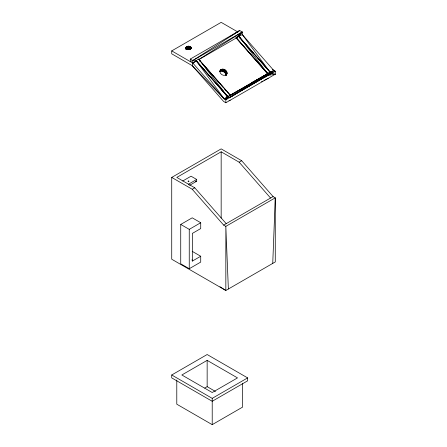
<?xml version="1.0" encoding="UTF-8"?>
<svg xmlns="http://www.w3.org/2000/svg" width="447" height="447" viewBox="0 0 447 447"><rect width="100%" height="100%" fill="white"/><g stroke="black" fill="none" stroke-linecap="round" stroke-linejoin="round"><path stroke-width="0.67" d="M272.743 263.395L275.274 197.82L273.095 196.568L241.671 160.719L221.164 148.879L171.726 177.42L171.726 259.232L225.836 290.472L275.274 261.931L275.274 197.82L225.836 226.366L223.662 225.109L192.232 189.26L171.726 177.42M219.784 71.587L220.891 69.603L220.522 71.235L221.628 69.246L221.382 71.079L222.494 69.095L220.891 69.603L219.784 71.587L222.315 71.14L224.355 69.425L223.249 71.414L225.227 69.888L224.12 71.878L225.981 70.514L224.875 72.498L226.562 71.252L225.456 73.241L226.936 72.062L225.824 74.046L227.07 72.883L225.958 74.867L224.875 72.498L222.315 71.14L222.494 69.095C225.674 68.777 228.68 72.861 225.942 75.342M191.031 48.65L191.16 47.376C189.908 45.32 185.075 45.857 185.818 48.857M186.667 49.522L186.667 46.6L187.243 49.282L189.947 49.332L190.495 46.667L190.495 49.589L190.908 46.996L190.908 48.751M240.492 38.721L238.787 36.525L242.252 31.983L192.819 60.524L190.288 61.608L190.288 59.065L239.721 30.525L242.252 31.983L242.252 34.525L270.217 72.369L238.609 35.995L236.586 37.162M187.243 49.282L187.243 46.359L187.902 49.136L187.902 46.214L188.606 49.097L189.304 46.242L189.304 49.164L189.947 46.41L189.947 49.332M226.093 75.09L227.07 72.883M226.087 75.258L226.959 73.654L226.053 75.331M171.726 50.891L192.819 63.066L224.243 98.916L227.707 96.619L196.077 60.513L227.707 96.619L229.3 97.541L271.81 73.001L225.836 99.832L224.243 98.916L192.232 65.653L171.726 53.813L171.726 50.891L221.164 22.35L237.927 32.028M238.497 36.196L270.519 72.392L271.81 73.001L268.809 74.945M219.779 71.134L220.332 70.14C218.309 73.559 224.137 77.236 226.612 74.336M222.315 71.14L223.422 69.156M196.077 60.513L224.243 98.916L225.087 98.066M270.217 72.369L271.061 71.526M235.966 37.654L267.882 74.051L236.256 37.989L242.252 31.983L198.619 59.647M226.361 98.284L228.735 96.541L225.836 99.832L225.836 102.754L223.662 101.497L192.232 65.653L192.819 63.066L192.819 60.524L239.721 30.525L233.25 34.592M273.681 70.375L270.413 72.593L257.919 58.345M268.725 73.146L270.279 72.112L270.413 72.593L275.274 71.291L275.274 74.213L225.836 102.754M196.121 60.937L192.819 63.066L196.278 61.066L227.707 96.915L224.31 92.523M230.892 36.073L232.071 35.335M237.553 36.66L238.609 35.995L267.747 73.582L270.279 72.112L267.686 73.833L265.563 71.09M230.311 97.25L235.061 94.406M246.191 86.439L247.962 85.399M251.532 83.304L253.326 82.254M254.522 81.55L258.712 79.097M259.908 78.393L267.088 74.185L252.421 82.242M231.429 94.758L230.239 95.451L227.959 92.853M232.619 94.066L267.747 73.582L236.077 37.453L236.256 37.989M197.088 59.926L198.099 59.345M237.776 37.112L198.809 59.607L198.608 59.049L230.546 95.474L227.707 96.619L198.608 59.049M227.707 96.619L267.747 73.582M224.243 98.916L227.948 97.055L229.3 97.541L271.81 73.001L230.25 95.155L202.044 63.267M270.876 72.822L271.81 73.291L275.274 71.291L272.743 69.833L275.274 71.291M270.569 198.027L239.139 162.183L221.164 151.801L176.788 177.42L194.763 187.801L226.193 223.645M182.728 181.007L191.042 176.202L196.691 179.465L196.691 181.219L189.562 185.332M188.377 184.265L196.691 179.465M192.232 189.26L194.763 187.801M239.139 162.183L241.671 160.719M180.733 224.439L192.21 217.818L200.72 222.729L200.72 228.573L192.355 233.401L192.355 261.082L200.72 256.254L200.72 262.093L189.249 268.72L180.733 263.803L180.733 224.439L189.249 229.356L200.72 222.729M223.662 225.109L273.095 196.568M171.726 374.983L207.151 354.527L247.638 377.899L247.638 380.822L212.213 401.277L171.726 377.899L171.726 374.983L212.213 398.355L247.638 377.899M207.151 360.371L181.845 374.983L212.213 392.511L237.513 377.899L207.151 360.371L207.151 386.666L215.488 391.483M204.743 388.057L207.151 386.666M176.788 379.978L176.788 404.2L212.213 424.65L242.576 407.122L242.576 383.593M251.549 83.326L253.365 82.298M231.423 94.781L230.239 95.451L230.546 95.474M232.602 94.11L233.781 93.434M234.966 92.764L238.508 90.747M239.693 90.076L240.872 89.4M242.056 88.73L243.235 88.053M244.42 87.383L247.962 85.366M264.009 77.61L268.267 75.336L275.274 74.213L271.81 73.291M269.2 73.224L267.993 73.856L272.307 71.783M261.478 81.756L262.713 81.119M263.948 80.482L268.267 78.259M273.961 74.61L275.274 74.213M195.423 181.521L196.691 181.219L195.378 181.476M228.981 100.435L230.311 100.173M196.278 61.066L192.819 60.524L190.288 59.065M192.21 251.337L200.72 256.254M219.997 286.756L225.836 290.472L225.836 226.366L228.367 289.013M199.273 60.133L200.658 61.697L199.267 60.127L200.083 61.256M274.207 70.972L242.252 34.525L238.787 36.525L247.901 46.918M248.811 47.958L250.633 50.03M251.996 51.589L253.818 53.668M255.187 55.227L256.556 56.786M202.452 63.765L203.363 64.804M204.279 65.843L220.22 84.025M221.131 85.064L222.952 87.143M224.774 89.221L225.685 90.26M219.209 86.735L220.103 87.808M221.444 89.411L227.707 96.915M222.612 90.333L223.461 91.428M192.009 259.752L192.355 261.082M185.851 49.019L185.818 47.689C186.298 49.991 191.277 49.896 191.16 47.376L191.16 48.544M186.555 48.868L186.226 46.913L186.226 48.667M186.153 49.198L185.935 47.287L185.935 49.041M185.818 47.689L185.879 48.946M229.3 97.541L229.3 97.832L226.769 96.083M221.164 151.801L221.164 218.125M212.213 398.355L212.213 424.65M189.249 229.356L189.249 268.72M188.606 46.175L188.606 49.097M188.254 181.007L188.053 181.437L189.07 181.281L188.254 181.007"/></g></svg>
